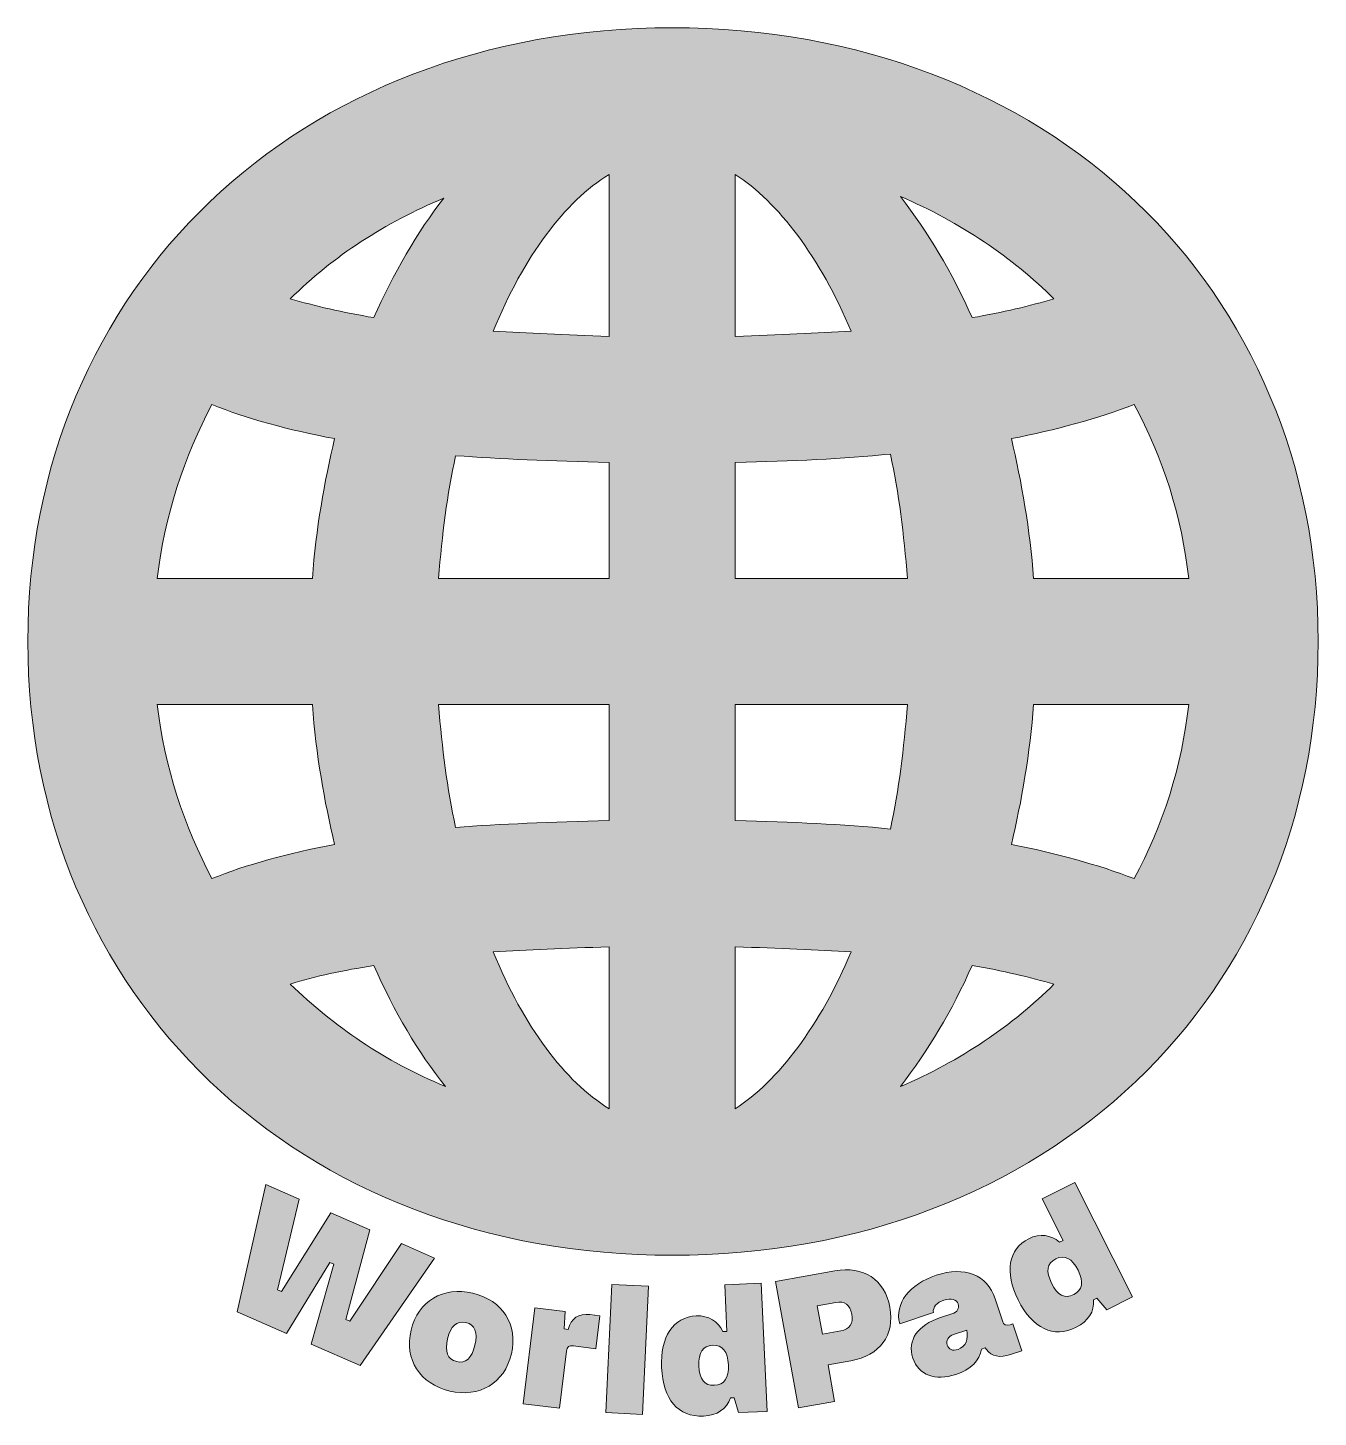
# Model space of a CAD drawing. Extents: x 28 to 162, y -175 to -32.
import ezdxf

# ---------------------------------------------------------------- set-up
doc = ezdxf.new("R2010")
doc.units = 0
doc.header["$MEASUREMENT"] = 0
doc.layers.add('Layer 1', color=7, linetype='Continuous', lineweight=0)

# ---------------------------------------------------------------- blocks, each defined once
blk = doc.blocks.new('Block_0')
at = {"layer": 'Layer 1', "true_color": 0x231f20, "transparency": 33554687}
h = blk.add_hatch(color=250, dxfattribs=at)
h.dxf.hatch_style = 2
edge = h.paths.add_edge_path()
edge.add_spline(control_points=[(52.86, -151.17), (52.86, -151.17), (56.33, -152.68), (56.33, -152.68), (56.33, -152.68), (54.06, -162.06), (54.06, -162.06), (54.06, -162.06), (54.48, -162.24), (54.48, -162.24), (54.48, -162.24), (59.6, -154.11), (59.6, -154.11), (59.6, -154.11), (63.63, -155.87), (63.63, -155.87), (63.63, -155.87), (61.15, -165.15), (61.15, -165.15), (61.15, -165.15), (61.57, -165.33), (61.57, -165.33), (61.57, -165.33), (66.9, -157.29), (66.9, -157.29), (66.9, -157.29), (70.31, -158.78), (70.31, -158.78), (70.31, -158.78), (62.62, -169.91), (62.62, -169.91), (62.62, -169.91), (57.56, -167.7), (57.56, -167.7), (57.56, -167.7), (59.89, -159.41), (59.89, -159.41), (59.89, -159.41), (59.49, -159.24), (59.49, -159.24), (59.49, -159.24), (55, -166.59), (55, -166.59), (55, -166.59), (49.91, -164.36), (49.91, -164.36), (49.91, -164.36), (52.86, -151.17), (52.86, -151.17)], knot_values=[0, 0, 0, 0, 1, 1, 1, 2, 2, 2, 3, 3, 3, 4, 4, 4, 5, 5, 5, 6, 6, 6, 7, 7, 7, 8, 8, 8, 9, 9, 9, 10, 10, 10, 11, 11, 11, 12, 12, 12, 13, 13, 13, 14, 14, 14, 15, 15, 15, 16, 16, 16, 16], degree=3, periodic=0)
h = blk.add_hatch(color=250, dxfattribs=at)
h.dxf.hatch_style = 2
edge = h.paths.add_edge_path()
edge.add_spline(control_points=[(136.91, -160.04), (136.3, -158.82), (135.52, -158.41), (134.6, -158.87), (133.69, -159.32), (133.56, -160.17), (134.17, -161.39), (134.8, -162.64), (135.53, -163.04), (136.46, -162.57), (137.38, -162.12), (137.52, -161.26), (136.91, -160.04)], knot_values=[0, 0, 0, 0, 1, 1, 1, 2, 2, 2, 3, 3, 3, 4, 4, 4, 4], degree=3, periodic=0)
edge = h.paths.add_edge_path()
edge.add_spline(control_points=[(130.72, -163.12), (129.28, -160.26), (129.68, -157.86), (131.82, -156.78), (132.94, -156.22), (134.13, -156.37), (134.99, -157.14), (134.99, -157.14), (135.36, -156.96), (135.36, -156.96), (135.36, -156.96), (133.2, -152.66), (133.2, -152.66), (133.2, -152.66), (136.59, -150.96), (136.59, -150.96), (136.59, -150.96), (142.54, -162.81), (142.54, -162.81), (142.54, -162.81), (139.88, -164.15), (139.88, -164.15), (139.88, -164.15), (138.86, -162.92), (138.86, -162.92), (138.86, -162.92), (138.5, -163.1), (138.5, -163.1), (138.61, -164.32), (138, -165.3), (136.71, -165.95), (134.38, -167.12), (132.2, -166.09), (130.72, -163.12)], knot_values=[0, 0, 0, 0, 1, 1, 1, 2, 2, 2, 3, 3, 3, 4, 4, 4, 5, 5, 5, 6, 6, 6, 7, 7, 7, 8, 8, 8, 9, 9, 9, 10, 10, 10, 11, 11, 11, 11], degree=3, periodic=0)
h = blk.add_hatch(color=250, dxfattribs=at)
h.dxf.hatch_style = 2
edge = h.paths.add_edge_path()
edge.add_spline(control_points=[(113.5, -164.59), (113.33, -163.62), (112.75, -163.21), (111.84, -163.37), (111.84, -163.37), (109.93, -163.72), (109.93, -163.72), (109.93, -163.72), (110.47, -166.67), (110.47, -166.67), (110.47, -166.67), (112.37, -166.32), (112.37, -166.32), (113.28, -166.16), (113.68, -165.57), (113.5, -164.59)], knot_values=[0, 0, 0, 0, 1, 1, 1, 2, 2, 2, 3, 3, 3, 4, 4, 4, 5, 5, 5, 5], degree=3, periodic=0)
edge = h.paths.add_edge_path()
edge.add_spline(control_points=[(105.61, -161.22), (105.61, -161.22), (111.73, -160.12), (111.73, -160.12), (114.72, -159.58), (116.91, -160.97), (117.44, -163.88), (117.97, -166.79), (116.4, -168.87), (113.41, -169.41), (113.41, -169.41), (111.04, -169.84), (111.04, -169.84), (111.04, -169.84), (111.72, -173.61), (111.72, -173.61), (111.72, -173.61), (107.97, -174.29), (107.97, -174.29), (107.97, -174.29), (105.61, -161.22), (105.61, -161.22)], knot_values=[0, 0, 0, 0, 1, 1, 1, 2, 2, 2, 3, 3, 3, 4, 4, 4, 5, 5, 5, 6, 6, 6, 7, 7, 7, 7], degree=3, periodic=0)
h = blk.add_hatch(color=250, dxfattribs=at)
h.dxf.hatch_style = 2
edge = h.paths.add_edge_path()
edge.add_spline(control_points=[(125.39, -166.25), (125.39, -166.25), (124.02, -166.7), (124.02, -166.7), (123.52, -166.87), (123.2, -167.31), (123.36, -167.78), (123.52, -168.26), (123.95, -168.42), (124.49, -168.24), (125.28, -167.98), (125.61, -167.17), (125.39, -166.25)], knot_values=[0, 0, 0, 0, 1, 1, 1, 2, 2, 2, 3, 3, 3, 4, 4, 4, 4], degree=3, periodic=0)
edge = h.paths.add_edge_path()
edge.add_spline(control_points=[(119.82, -169.15), (119.22, -167.27), (120.31, -165.73), (122.67, -164.95), (122.67, -164.95), (123.85, -164.56), (123.85, -164.56), (124.43, -164.37), (124.66, -163.98), (124.52, -163.54), (124.52, -163.54), (124.51, -163.53), (124.51, -163.53), (124.36, -163.06), (123.78, -162.89), (123.04, -163.13), (122.27, -163.39), (121.87, -163.88), (121.94, -164.43), (121.94, -164.43), (118.46, -165.58), (118.46, -165.58), (117.91, -163.49), (119.43, -161.49), (122.24, -160.56), (125.19, -159.59), (127.51, -160.52), (128.33, -162.99), (128.33, -162.99), (129.08, -165.29), (129.08, -165.29), (129.23, -165.72), (129.48, -165.82), (129.89, -165.68), (129.89, -165.68), (130.18, -165.59), (130.18, -165.59), (130.18, -165.59), (131.1, -168.38), (131.1, -168.38), (131.1, -168.38), (129.93, -168.77), (129.93, -168.77), (128.83, -169.13), (127.98, -168.97), (127.44, -168.25), (127.44, -168.25), (127.31, -168.07), (127.31, -168.07), (127.31, -168.07), (126.91, -168.2), (126.91, -168.2), (126.76, -169.37), (125.83, -170.32), (124.26, -170.83), (122.14, -171.53), (120.42, -170.9), (119.82, -169.15)], knot_values=[0, 0, 0, 0, 1, 1, 1, 2, 2, 2, 3, 3, 3, 4, 4, 4, 5, 5, 5, 6, 6, 6, 7, 7, 7, 8, 8, 8, 9, 9, 9, 10, 10, 10, 11, 11, 11, 12, 12, 12, 13, 13, 13, 14, 14, 14, 15, 15, 15, 16, 16, 16, 17, 17, 17, 18, 18, 18, 19, 19, 19, 19], degree=3, periodic=0)
h = blk.add_hatch(color=250, dxfattribs=at)
h.dxf.hatch_style = 2
edge = h.paths.add_edge_path()
edge.add_spline(control_points=[(74.5, -167.8), (74.81, -166.49), (74.52, -165.68), (73.57, -165.46), (72.62, -165.23), (71.99, -165.82), (71.68, -167.13), (71.36, -168.46), (71.66, -169.27), (72.62, -169.5), (73.56, -169.72), (74.19, -169.13), (74.5, -167.8)], knot_values=[0, 0, 0, 0, 1, 1, 1, 2, 2, 2, 3, 3, 3, 4, 4, 4, 4], degree=3, periodic=0)
edge = h.paths.add_edge_path()
edge.add_spline(control_points=[(67.9, -166.24), (68.61, -163.23), (71.21, -161.7), (74.29, -162.43), (77.37, -163.16), (78.99, -165.68), (78.28, -168.69), (77.56, -171.74), (74.96, -173.26), (71.9, -172.54), (68.8, -171.81), (67.18, -169.28), (67.9, -166.24)], knot_values=[0, 0, 0, 0, 1, 1, 1, 2, 2, 2, 3, 3, 3, 4, 4, 4, 4], degree=3, periodic=0)
h = blk.add_hatch(color=250, dxfattribs=at)
h.dxf.hatch_style = 2
edge = h.paths.add_edge_path()
edge.add_spline(control_points=[(88.05, -174.78), (88.05, -174.78), (88.68, -161.52), (88.68, -161.52), (88.68, -161.52), (92.47, -161.7), (92.47, -161.7), (92.47, -161.7), (91.84, -174.96), (91.84, -174.96), (91.84, -174.96), (88.05, -174.78), (88.05, -174.78)], knot_values=[0, 0, 0, 0, 1, 1, 1, 2, 2, 2, 3, 3, 3, 4, 4, 4, 4], degree=3, periodic=0)
h = blk.add_hatch(color=250, dxfattribs=at)
h.dxf.hatch_style = 2
edge = h.paths.add_edge_path()
edge.add_spline(control_points=[(100.73, -169.82), (100.67, -168.45), (100.12, -167.76), (99.1, -167.8), (98.08, -167.85), (97.62, -168.57), (97.68, -169.94), (97.74, -171.34), (98.25, -172), (99.29, -171.95), (100.31, -171.9), (100.79, -171.18), (100.73, -169.82)], knot_values=[0, 0, 0, 0, 1, 1, 1, 2, 2, 2, 3, 3, 3, 4, 4, 4, 4], degree=3, periodic=0)
edge = h.paths.add_edge_path()
edge.add_spline(control_points=[(93.82, -170.11), (93.67, -166.91), (95.02, -164.88), (97.41, -164.77), (98.66, -164.71), (99.69, -165.33), (100.16, -166.39), (100.16, -166.39), (100.57, -166.37), (100.57, -166.37), (100.57, -166.37), (100.36, -161.56), (100.36, -161.56), (100.36, -161.56), (104.14, -161.39), (104.14, -161.39), (104.14, -161.39), (104.74, -174.65), (104.74, -174.65), (104.74, -174.65), (101.77, -174.78), (101.77, -174.78), (101.77, -174.78), (101.34, -173.24), (101.34, -173.24), (101.34, -173.24), (100.94, -173.26), (100.94, -173.26), (100.54, -174.42), (99.58, -175.07), (98.14, -175.13), (95.53, -175.25), (93.96, -173.42), (93.82, -170.11)], knot_values=[0, 0, 0, 0, 1, 1, 1, 2, 2, 2, 3, 3, 3, 4, 4, 4, 5, 5, 5, 6, 6, 6, 7, 7, 7, 8, 8, 8, 9, 9, 9, 10, 10, 10, 11, 11, 11, 11], degree=3, periodic=0)
h = blk.add_hatch(color=250, dxfattribs=at)
h.dxf.hatch_style = 2
edge = h.paths.add_edge_path()
edge.add_spline(control_points=[(80.71, -163.94), (80.71, -163.94), (83.85, -164.32), (83.85, -164.32), (83.85, -164.32), (83.74, -166.12), (83.74, -166.12), (83.74, -166.12), (84.16, -166.17), (84.16, -166.17), (84.47, -165), (85.24, -164.49), (86.39, -164.63), (86.39, -164.63), (87.42, -164.75), (87.42, -164.75), (87.42, -164.75), (87.01, -168.16), (87.01, -168.16), (87.01, -168.16), (84.7, -167.88), (84.7, -167.88), (84.23, -167.82), (84.04, -167.95), (83.98, -168.42), (83.98, -168.42), (83.26, -174.33), (83.26, -174.33), (83.26, -174.33), (79.5, -173.87), (79.5, -173.87), (79.5, -173.87), (80.71, -163.94), (80.71, -163.94)], knot_values=[0, 0, 0, 0, 1, 1, 1, 2, 2, 2, 3, 3, 3, 4, 4, 4, 5, 5, 5, 6, 6, 6, 7, 7, 7, 8, 8, 8, 9, 9, 9, 10, 10, 10, 11, 11, 11, 11], degree=3, periodic=0)
at = {"layer": 'Layer 1'}
for points, knots in [([(52.86, -151.17), (52.86, -151.17), (56.33, -152.68), (56.33, -152.68), (56.33, -152.68), (54.06, -162.06), (54.06, -162.06), (54.06, -162.06), (54.48, -162.24), (54.48, -162.24), (54.48, -162.24), (59.6, -154.11), (59.6, -154.11), (59.6, -154.11), (63.63, -155.87), (63.63, -155.87), (63.63, -155.87), (61.15, -165.15), (61.15, -165.15), (61.15, -165.15), (61.57, -165.33), (61.57, -165.33), (61.57, -165.33), (66.9, -157.29), (66.9, -157.29), (66.9, -157.29), (70.31, -158.78), (70.31, -158.78), (70.31, -158.78), (62.62, -169.91), (62.62, -169.91), (62.62, -169.91), (57.56, -167.7), (57.56, -167.7), (57.56, -167.7), (59.89, -159.41), (59.89, -159.41), (59.89, -159.41), (59.49, -159.24), (59.49, -159.24), (59.49, -159.24), (55, -166.59), (55, -166.59), (55, -166.59), (49.91, -164.36), (49.91, -164.36), (49.91, -164.36), (52.86, -151.17), (52.86, -151.17)], [0, 0, 0, 0, 1, 1, 1, 2, 2, 2, 3, 3, 3, 4, 4, 4, 5, 5, 5, 6, 6, 6, 7, 7, 7, 8, 8, 8, 9, 9, 9, 10, 10, 10, 11, 11, 11, 12, 12, 12, 13, 13, 13, 14, 14, 14, 15, 15, 15, 16, 16, 16, 16]), ([(130.72, -163.12), (129.28, -160.26), (129.68, -157.86), (131.82, -156.78), (132.94, -156.22), (134.13, -156.37), (134.99, -157.14), (134.99, -157.14), (135.36, -156.96), (135.36, -156.96), (135.36, -156.96), (133.2, -152.66), (133.2, -152.66), (133.2, -152.66), (136.59, -150.96), (136.59, -150.96), (136.59, -150.96), (142.54, -162.81), (142.54, -162.81), (142.54, -162.81), (139.88, -164.15), (139.88, -164.15), (139.88, -164.15), (138.86, -162.92), (138.86, -162.92), (138.86, -162.92), (138.5, -163.1), (138.5, -163.1), (138.61, -164.32), (138, -165.3), (136.71, -165.95), (134.38, -167.12), (132.2, -166.09), (130.72, -163.12)], [0, 0, 0, 0, 1, 1, 1, 2, 2, 2, 3, 3, 3, 4, 4, 4, 5, 5, 5, 6, 6, 6, 7, 7, 7, 8, 8, 8, 9, 9, 9, 10, 10, 10, 11, 11, 11, 11]), ([(136.91, -160.04), (136.3, -158.82), (135.52, -158.41), (134.6, -158.87), (133.69, -159.32), (133.56, -160.17), (134.17, -161.39), (134.8, -162.64), (135.53, -163.04), (136.46, -162.57), (137.38, -162.12), (137.52, -161.26), (136.91, -160.04)], [0, 0, 0, 0, 1, 1, 1, 2, 2, 2, 3, 3, 3, 4, 4, 4, 4]), ([(105.61, -161.22), (105.61, -161.22), (111.73, -160.12), (111.73, -160.12), (114.72, -159.58), (116.91, -160.97), (117.44, -163.88), (117.97, -166.79), (116.4, -168.87), (113.41, -169.41), (113.41, -169.41), (111.04, -169.84), (111.04, -169.84), (111.04, -169.84), (111.72, -173.61), (111.72, -173.61), (111.72, -173.61), (107.97, -174.29), (107.97, -174.29), (107.97, -174.29), (105.61, -161.22), (105.61, -161.22)], [0, 0, 0, 0, 1, 1, 1, 2, 2, 2, 3, 3, 3, 4, 4, 4, 5, 5, 5, 6, 6, 6, 7, 7, 7, 7]), ([(119.82, -169.15), (119.22, -167.27), (120.31, -165.73), (122.67, -164.95), (122.67, -164.95), (123.85, -164.56), (123.85, -164.56), (124.43, -164.37), (124.66, -163.98), (124.52, -163.54), (124.52, -163.54), (124.51, -163.53), (124.51, -163.53), (124.36, -163.06), (123.78, -162.89), (123.04, -163.13), (122.27, -163.39), (121.87, -163.88), (121.94, -164.43), (121.94, -164.43), (118.46, -165.58), (118.46, -165.58), (117.91, -163.49), (119.43, -161.49), (122.24, -160.56), (125.19, -159.59), (127.51, -160.52), (128.33, -162.99), (128.33, -162.99), (129.08, -165.29), (129.08, -165.29), (129.23, -165.72), (129.48, -165.82), (129.89, -165.68), (129.89, -165.68), (130.18, -165.59), (130.18, -165.59), (130.18, -165.59), (131.1, -168.38), (131.1, -168.38), (131.1, -168.38), (129.93, -168.77), (129.93, -168.77), (128.83, -169.13), (127.98, -168.97), (127.44, -168.25), (127.44, -168.25), (127.31, -168.07), (127.31, -168.07), (127.31, -168.07), (126.91, -168.2), (126.91, -168.2), (126.76, -169.37), (125.83, -170.32), (124.26, -170.83), (122.14, -171.53), (120.42, -170.9), (119.82, -169.15)], [0, 0, 0, 0, 1, 1, 1, 2, 2, 2, 3, 3, 3, 4, 4, 4, 5, 5, 5, 6, 6, 6, 7, 7, 7, 8, 8, 8, 9, 9, 9, 10, 10, 10, 11, 11, 11, 12, 12, 12, 13, 13, 13, 14, 14, 14, 15, 15, 15, 16, 16, 16, 17, 17, 17, 18, 18, 18, 19, 19, 19, 19]), ([(67.9, -166.24), (68.61, -163.23), (71.21, -161.7), (74.29, -162.43), (77.37, -163.16), (78.99, -165.68), (78.28, -168.69), (77.56, -171.74), (74.96, -173.26), (71.9, -172.54), (68.8, -171.81), (67.18, -169.28), (67.9, -166.24)], [0, 0, 0, 0, 1, 1, 1, 2, 2, 2, 3, 3, 3, 4, 4, 4, 4]), ([(88.05, -174.78), (88.05, -174.78), (88.68, -161.52), (88.68, -161.52), (88.68, -161.52), (92.47, -161.7), (92.47, -161.7), (92.47, -161.7), (91.84, -174.96), (91.84, -174.96), (91.84, -174.96), (88.05, -174.78), (88.05, -174.78)], [0, 0, 0, 0, 1, 1, 1, 2, 2, 2, 3, 3, 3, 4, 4, 4, 4]), ([(93.82, -170.11), (93.67, -166.91), (95.02, -164.88), (97.41, -164.77), (98.66, -164.71), (99.69, -165.33), (100.16, -166.39), (100.16, -166.39), (100.57, -166.37), (100.57, -166.37), (100.57, -166.37), (100.36, -161.56), (100.36, -161.56), (100.36, -161.56), (104.14, -161.39), (104.14, -161.39), (104.14, -161.39), (104.74, -174.65), (104.74, -174.65), (104.74, -174.65), (101.77, -174.78), (101.77, -174.78), (101.77, -174.78), (101.34, -173.24), (101.34, -173.24), (101.34, -173.24), (100.94, -173.26), (100.94, -173.26), (100.54, -174.42), (99.58, -175.07), (98.14, -175.13), (95.53, -175.25), (93.96, -173.42), (93.82, -170.11)], [0, 0, 0, 0, 1, 1, 1, 2, 2, 2, 3, 3, 3, 4, 4, 4, 5, 5, 5, 6, 6, 6, 7, 7, 7, 8, 8, 8, 9, 9, 9, 10, 10, 10, 11, 11, 11, 11]), ([(113.5, -164.59), (113.33, -163.62), (112.75, -163.21), (111.84, -163.37), (111.84, -163.37), (109.93, -163.72), (109.93, -163.72), (109.93, -163.72), (110.47, -166.67), (110.47, -166.67), (110.47, -166.67), (112.37, -166.32), (112.37, -166.32), (113.28, -166.16), (113.68, -165.57), (113.5, -164.59)], [0, 0, 0, 0, 1, 1, 1, 2, 2, 2, 3, 3, 3, 4, 4, 4, 5, 5, 5, 5]), ([(74.5, -167.8), (74.81, -166.49), (74.52, -165.68), (73.57, -165.46), (72.62, -165.23), (71.99, -165.82), (71.68, -167.13), (71.36, -168.46), (71.66, -169.27), (72.62, -169.5), (73.56, -169.72), (74.19, -169.13), (74.5, -167.8)], [0, 0, 0, 0, 1, 1, 1, 2, 2, 2, 3, 3, 3, 4, 4, 4, 4]), ([(80.71, -163.94), (80.71, -163.94), (83.85, -164.32), (83.85, -164.32), (83.85, -164.32), (83.74, -166.12), (83.74, -166.12), (83.74, -166.12), (84.16, -166.17), (84.16, -166.17), (84.47, -165), (85.24, -164.49), (86.39, -164.63), (86.39, -164.63), (87.42, -164.75), (87.42, -164.75), (87.42, -164.75), (87.01, -168.16), (87.01, -168.16), (87.01, -168.16), (84.7, -167.88), (84.7, -167.88), (84.23, -167.82), (84.04, -167.95), (83.98, -168.42), (83.98, -168.42), (83.26, -174.33), (83.26, -174.33), (83.26, -174.33), (79.5, -173.87), (79.5, -173.87), (79.5, -173.87), (80.71, -163.94), (80.71, -163.94)], [0, 0, 0, 0, 1, 1, 1, 2, 2, 2, 3, 3, 3, 4, 4, 4, 5, 5, 5, 6, 6, 6, 7, 7, 7, 8, 8, 8, 9, 9, 9, 10, 10, 10, 11, 11, 11, 11]), ([(125.39, -166.25), (125.39, -166.25), (124.02, -166.7), (124.02, -166.7), (123.52, -166.87), (123.2, -167.31), (123.36, -167.78), (123.52, -168.26), (123.95, -168.42), (124.49, -168.24), (125.28, -167.98), (125.61, -167.17), (125.39, -166.25)], [0, 0, 0, 0, 1, 1, 1, 2, 2, 2, 3, 3, 3, 4, 4, 4, 4]), ([(100.73, -169.82), (100.67, -168.45), (100.12, -167.76), (99.1, -167.8), (98.08, -167.85), (97.62, -168.57), (97.68, -169.94), (97.74, -171.34), (98.25, -172), (99.29, -171.95), (100.31, -171.9), (100.79, -171.18), (100.73, -169.82)], [0, 0, 0, 0, 1, 1, 1, 2, 2, 2, 3, 3, 3, 4, 4, 4, 4])]:
    blk.add_open_spline(points, degree=3, knots=knots, dxfattribs=at)

msp = doc.modelspace()

# ---------------------------------------------------------------- hatches: boundary and pattern name
at = {"layer": 'Layer 1', "true_color": 0x000000, "transparency": 33554687}
h = msp.add_hatch(color=18, dxfattribs=at)
h.dxf.hatch_style = 2
edge = h.paths.add_edge_path()
edge.add_spline(control_points=[(94.91, -158.5), (133.72, -158.5), (161.76, -131.69), (161.76, -95), (161.76, -58.31), (133.72, -31.5), (94.91, -31.5), (56.28, -31.5), (28.24, -58.31), (28.24, -95), (28.24, -131.69), (56.28, -158.5), (94.91, -158.5)], knot_values=[0, 0, 0, 0, 1, 1, 1, 2, 2, 2, 3, 3, 3, 4, 4, 4, 4], degree=3, periodic=0)
edge = h.paths.add_edge_path()
edge.add_spline(control_points=[(41.64, -101.53), (41.64, -101.53), (57.69, -101.53), (57.69, -101.53), (58.05, -106.64), (58.93, -111.58), (59.99, -115.99), (55.22, -116.87), (50.81, -118.11), (47.29, -119.52), (44.47, -114.23), (42.35, -107.88), (41.64, -101.53)], knot_values=[0, 0, 0, 0, 1, 1, 1, 2, 2, 2, 3, 3, 3, 4, 4, 4, 4], degree=3, periodic=0)
edge = h.paths.add_edge_path()
edge.add_spline(control_points=[(41.64, -88.47), (42.35, -82.12), (44.47, -75.77), (47.29, -70.48), (50.81, -71.89), (55.22, -73.13), (59.99, -74.01), (58.93, -78.42), (58.05, -83.36), (57.69, -88.47), (57.69, -88.47), (41.64, -88.47), (41.64, -88.47)], knot_values=[0, 0, 0, 0, 1, 1, 1, 2, 2, 2, 3, 3, 3, 4, 4, 4, 4], degree=3, periodic=0)
edge = h.paths.add_edge_path()
edge.add_spline(control_points=[(55.4, -130.45), (58.05, -129.57), (60.87, -129.04), (64.04, -128.51), (66.16, -133.28), (68.63, -137.51), (71.45, -141.04), (65.1, -138.39), (59.99, -134.86), (55.4, -130.45)], knot_values=[0, 0, 0, 0, 1, 1, 1, 2, 2, 2, 3, 3, 3, 3], degree=3, periodic=0)
edge = h.paths.add_edge_path()
edge.add_spline(control_points=[(55.4, -59.55), (59.81, -55.14), (65.28, -51.61), (71.28, -49.14), (68.63, -52.49), (65.98, -57.08), (64.04, -61.49), (60.87, -60.96), (57.87, -60.25), (55.4, -59.55)], knot_values=[0, 0, 0, 0, 1, 1, 1, 2, 2, 2, 3, 3, 3, 3], degree=3, periodic=0)
edge = h.paths.add_edge_path()
edge.add_spline(control_points=[(72.51, -114.23), (71.63, -110.17), (71.1, -106.11), (70.75, -101.53), (70.75, -101.53), (88.39, -101.53), (88.39, -101.53), (88.39, -101.53), (88.39, -113.52), (88.39, -113.52), (82.39, -113.7), (77.1, -113.87), (72.51, -114.23)], knot_values=[0, 0, 0, 0, 1, 1, 1, 2, 2, 2, 3, 3, 3, 4, 4, 4, 4], degree=3, periodic=0)
edge = h.paths.add_edge_path()
edge.add_spline(control_points=[(76.39, -127.1), (79.92, -126.93), (83.8, -126.75), (88.39, -126.57), (88.39, -126.57), (88.39, -143.33), (88.39, -143.33), (83.8, -140.51), (79.57, -134.86), (76.39, -127.1)], knot_values=[0, 0, 0, 0, 1, 1, 1, 2, 2, 2, 3, 3, 3, 3], degree=3, periodic=0)
edge = h.paths.add_edge_path()
edge.add_spline(control_points=[(70.75, -88.47), (71.1, -83.89), (71.63, -79.83), (72.51, -75.77), (77.1, -76.13), (82.39, -76.3), (88.39, -76.48), (88.39, -76.48), (88.39, -88.47), (88.39, -88.47), (88.39, -88.47), (70.75, -88.47), (70.75, -88.47)], knot_values=[0, 0, 0, 0, 1, 1, 1, 2, 2, 2, 3, 3, 3, 4, 4, 4, 4], degree=3, periodic=0)
edge = h.paths.add_edge_path()
edge.add_spline(control_points=[(76.39, -62.9), (79.57, -55.14), (83.8, -49.49), (88.39, -46.67), (88.39, -46.67), (88.39, -63.43), (88.39, -63.43), (83.8, -63.25), (79.92, -63.07), (76.39, -62.9)], knot_values=[0, 0, 0, 0, 1, 1, 1, 2, 2, 2, 3, 3, 3, 3], degree=3, periodic=0)
edge = h.paths.add_edge_path()
edge.add_spline(control_points=[(101.44, -143.33), (101.44, -143.33), (101.44, -126.57), (101.44, -126.57), (106.02, -126.75), (109.9, -126.93), (113.43, -127.1), (110.26, -134.69), (105.85, -140.51), (101.44, -143.33)], knot_values=[0, 0, 0, 0, 1, 1, 1, 2, 2, 2, 3, 3, 3, 3], degree=3, periodic=0)
edge = h.paths.add_edge_path()
edge.add_spline(control_points=[(101.44, -113.52), (101.44, -113.52), (101.44, -101.53), (101.44, -101.53), (101.44, -101.53), (119.25, -101.53), (119.25, -101.53), (118.9, -106.11), (118.37, -110.35), (117.49, -114.4), (112.55, -113.87), (107.44, -113.7), (101.44, -113.52)], knot_values=[0, 0, 0, 0, 1, 1, 1, 2, 2, 2, 3, 3, 3, 4, 4, 4, 4], degree=3, periodic=0)
edge = h.paths.add_edge_path()
edge.add_spline(control_points=[(101.44, -88.47), (101.44, -88.47), (101.44, -76.48), (101.44, -76.48), (107.44, -76.3), (112.55, -76.13), (117.49, -75.6), (118.37, -79.65), (118.9, -83.89), (119.25, -88.47), (119.25, -88.47), (101.44, -88.47), (101.44, -88.47)], knot_values=[0, 0, 0, 0, 1, 1, 1, 2, 2, 2, 3, 3, 3, 4, 4, 4, 4], degree=3, periodic=0)
edge = h.paths.add_edge_path()
edge.add_spline(control_points=[(101.44, -63.43), (101.44, -63.43), (101.44, -46.67), (101.44, -46.67), (105.85, -49.49), (110.26, -55.31), (113.43, -62.9), (109.9, -63.07), (106.02, -63.25), (101.44, -63.43)], knot_values=[0, 0, 0, 0, 1, 1, 1, 2, 2, 2, 3, 3, 3, 3], degree=3, periodic=0)
edge = h.paths.add_edge_path()
edge.add_spline(control_points=[(118.55, -141.04), (121.37, -137.33), (123.84, -133.28), (125.96, -128.51), (129.13, -129.04), (131.95, -129.75), (134.42, -130.45), (130.19, -134.69), (124.72, -138.39), (118.55, -141.04)], knot_values=[0, 0, 0, 0, 1, 1, 1, 2, 2, 2, 3, 3, 3, 3], degree=3, periodic=0)
edge = h.paths.add_edge_path()
edge.add_spline(control_points=[(130.01, -115.99), (131.07, -111.58), (131.95, -106.47), (132.31, -101.53), (132.31, -101.53), (148.36, -101.53), (148.36, -101.53), (147.65, -107.88), (145.71, -114.05), (142.71, -119.52), (139.01, -118.11), (134.6, -116.87), (130.01, -115.99)], knot_values=[0, 0, 0, 0, 1, 1, 1, 2, 2, 2, 3, 3, 3, 4, 4, 4, 4], degree=3, periodic=0)
edge = h.paths.add_edge_path()
edge.add_spline(control_points=[(118.55, -48.96), (124.72, -51.61), (130.19, -55.31), (134.42, -59.55), (131.95, -60.25), (129.13, -60.96), (125.96, -61.49), (123.84, -56.72), (121.37, -52.67), (118.55, -48.96)], knot_values=[0, 0, 0, 0, 1, 1, 1, 2, 2, 2, 3, 3, 3, 3], degree=3, periodic=0)
edge = h.paths.add_edge_path()
edge.add_spline(control_points=[(132.31, -88.47), (131.95, -83.53), (131.07, -78.42), (130.01, -74.01), (134.6, -73.13), (139.01, -71.89), (142.71, -70.48), (145.71, -75.95), (147.65, -82.12), (148.36, -88.47), (148.36, -88.47), (132.31, -88.47), (132.31, -88.47)], knot_values=[0, 0, 0, 0, 1, 1, 1, 2, 2, 2, 3, 3, 3, 4, 4, 4, 4], degree=3, periodic=0)

# ---------------------------------------------------------------- linework, layer by layer
at = {"layer": 'Layer 1'}
for points, knots in [([(94.91, -158.5), (133.72, -158.5), (161.76, -131.69), (161.76, -95), (161.76, -58.31), (133.72, -31.5), (94.91, -31.5), (56.28, -31.5), (28.24, -58.31), (28.24, -95), (28.24, -131.69), (56.28, -158.5), (94.91, -158.5)], [0, 0, 0, 0, 1, 1, 1, 2, 2, 2, 3, 3, 3, 4, 4, 4, 4]), ([(76.39, -62.9), (79.57, -55.14), (83.8, -49.49), (88.39, -46.67), (88.39, -46.67), (88.39, -63.43), (88.39, -63.43), (83.8, -63.25), (79.92, -63.07), (76.39, -62.9)], [0, 0, 0, 0, 1, 1, 1, 2, 2, 2, 3, 3, 3, 3]), ([(101.44, -63.43), (101.44, -63.43), (101.44, -46.67), (101.44, -46.67), (105.85, -49.49), (110.26, -55.31), (113.43, -62.9), (109.9, -63.07), (106.02, -63.25), (101.44, -63.43)], [0, 0, 0, 0, 1, 1, 1, 2, 2, 2, 3, 3, 3, 3]), ([(55.4, -59.55), (59.81, -55.14), (65.28, -51.61), (71.28, -49.14), (68.63, -52.49), (65.98, -57.08), (64.04, -61.49), (60.87, -60.96), (57.87, -60.25), (55.4, -59.55)], [0, 0, 0, 0, 1, 1, 1, 2, 2, 2, 3, 3, 3, 3]), ([(118.55, -48.96), (124.72, -51.61), (130.19, -55.31), (134.42, -59.55), (131.95, -60.25), (129.13, -60.96), (125.96, -61.49), (123.84, -56.72), (121.37, -52.67), (118.55, -48.96)], [0, 0, 0, 0, 1, 1, 1, 2, 2, 2, 3, 3, 3, 3]), ([(41.64, -88.47), (42.35, -82.12), (44.47, -75.77), (47.29, -70.48), (50.81, -71.89), (55.22, -73.13), (59.99, -74.01), (58.93, -78.42), (58.05, -83.36), (57.69, -88.47), (57.69, -88.47), (41.64, -88.47), (41.64, -88.47)], [0, 0, 0, 0, 1, 1, 1, 2, 2, 2, 3, 3, 3, 4, 4, 4, 4]), ([(132.31, -88.47), (131.95, -83.53), (131.07, -78.42), (130.01, -74.01), (134.6, -73.13), (139.01, -71.89), (142.71, -70.48), (145.71, -75.95), (147.65, -82.12), (148.36, -88.47), (148.36, -88.47), (132.31, -88.47), (132.31, -88.47)], [0, 0, 0, 0, 1, 1, 1, 2, 2, 2, 3, 3, 3, 4, 4, 4, 4]), ([(70.75, -88.47), (71.1, -83.89), (71.63, -79.83), (72.51, -75.77), (77.1, -76.13), (82.39, -76.3), (88.39, -76.48), (88.39, -76.48), (88.39, -88.47), (88.39, -88.47), (88.39, -88.47), (70.75, -88.47), (70.75, -88.47)], [0, 0, 0, 0, 1, 1, 1, 2, 2, 2, 3, 3, 3, 4, 4, 4, 4]), ([(101.44, -88.47), (101.44, -88.47), (101.44, -76.48), (101.44, -76.48), (107.44, -76.3), (112.55, -76.13), (117.49, -75.6), (118.37, -79.65), (118.9, -83.89), (119.25, -88.47), (119.25, -88.47), (101.44, -88.47), (101.44, -88.47)], [0, 0, 0, 0, 1, 1, 1, 2, 2, 2, 3, 3, 3, 4, 4, 4, 4]), ([(41.64, -101.53), (41.64, -101.53), (57.69, -101.53), (57.69, -101.53), (58.05, -106.64), (58.93, -111.58), (59.99, -115.99), (55.22, -116.87), (50.81, -118.11), (47.29, -119.52), (44.47, -114.23), (42.35, -107.88), (41.64, -101.53)], [0, 0, 0, 0, 1, 1, 1, 2, 2, 2, 3, 3, 3, 4, 4, 4, 4]), ([(72.51, -114.23), (71.63, -110.17), (71.1, -106.11), (70.75, -101.53), (70.75, -101.53), (88.39, -101.53), (88.39, -101.53), (88.39, -101.53), (88.39, -113.52), (88.39, -113.52), (82.39, -113.7), (77.1, -113.87), (72.51, -114.23)], [0, 0, 0, 0, 1, 1, 1, 2, 2, 2, 3, 3, 3, 4, 4, 4, 4]), ([(101.44, -113.52), (101.44, -113.52), (101.44, -101.53), (101.44, -101.53), (101.44, -101.53), (119.25, -101.53), (119.25, -101.53), (118.9, -106.11), (118.37, -110.35), (117.49, -114.4), (112.55, -113.87), (107.44, -113.7), (101.44, -113.52)], [0, 0, 0, 0, 1, 1, 1, 2, 2, 2, 3, 3, 3, 4, 4, 4, 4]), ([(130.01, -115.99), (131.07, -111.58), (131.95, -106.47), (132.31, -101.53), (132.31, -101.53), (148.36, -101.53), (148.36, -101.53), (147.65, -107.88), (145.71, -114.05), (142.71, -119.52), (139.01, -118.11), (134.6, -116.87), (130.01, -115.99)], [0, 0, 0, 0, 1, 1, 1, 2, 2, 2, 3, 3, 3, 4, 4, 4, 4]), ([(76.39, -127.1), (79.92, -126.93), (83.8, -126.75), (88.39, -126.57), (88.39, -126.57), (88.39, -143.33), (88.39, -143.33), (83.8, -140.51), (79.57, -134.86), (76.39, -127.1)], [0, 0, 0, 0, 1, 1, 1, 2, 2, 2, 3, 3, 3, 3]), ([(101.44, -143.33), (101.44, -143.33), (101.44, -126.57), (101.44, -126.57), (106.02, -126.75), (109.9, -126.93), (113.43, -127.1), (110.26, -134.69), (105.85, -140.51), (101.44, -143.33)], [0, 0, 0, 0, 1, 1, 1, 2, 2, 2, 3, 3, 3, 3]), ([(55.4, -130.45), (58.05, -129.57), (60.87, -129.04), (64.04, -128.51), (66.16, -133.28), (68.63, -137.51), (71.45, -141.04), (65.1, -138.39), (59.99, -134.86), (55.4, -130.45)], [0, 0, 0, 0, 1, 1, 1, 2, 2, 2, 3, 3, 3, 3]), ([(118.55, -141.04), (121.37, -137.33), (123.84, -133.28), (125.96, -128.51), (129.13, -129.04), (131.95, -129.75), (134.42, -130.45), (130.19, -134.69), (124.72, -138.39), (118.55, -141.04)], [0, 0, 0, 0, 1, 1, 1, 2, 2, 2, 3, 3, 3, 3])]:
    msp.add_open_spline(points, degree=3, knots=knots, dxfattribs=at)

# ---------------------------------------------------------------- block references
msp.add_blockref('Block_0', (0, 0), dxfattribs=at)

doc.saveas('drawing.dxf')
